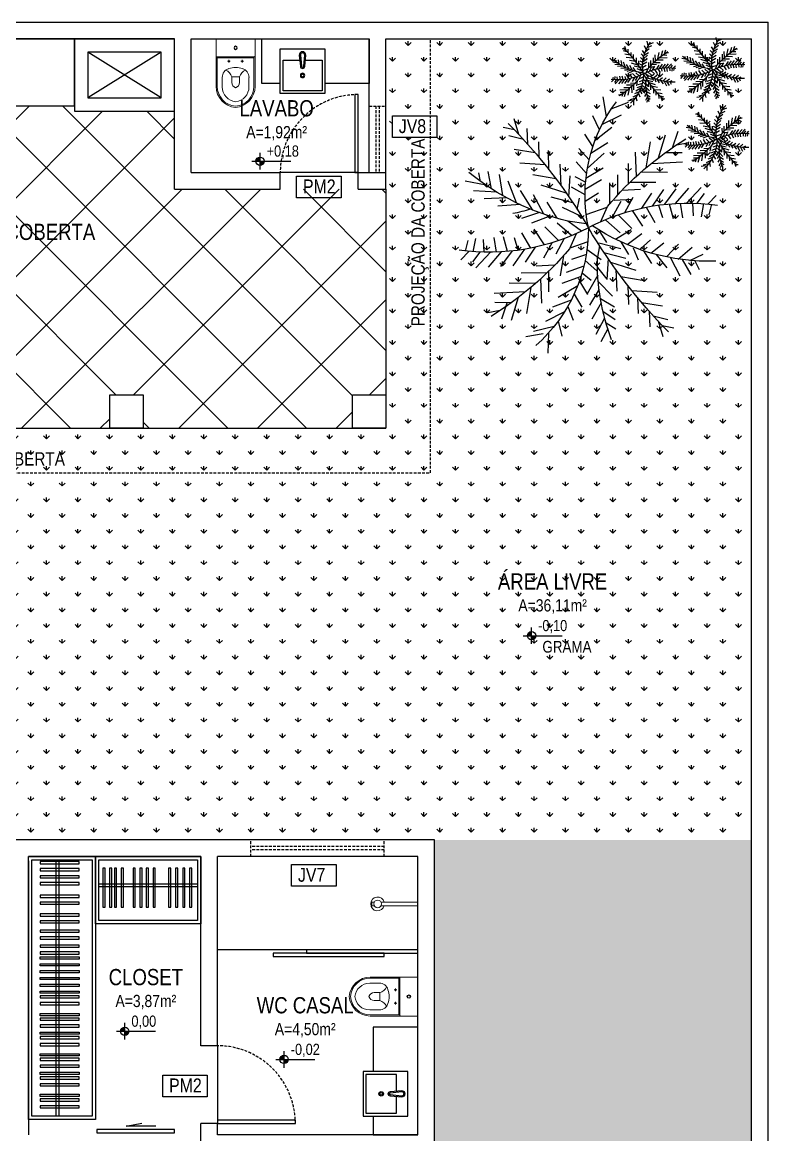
# Model space of a CAD drawing. Header units: millimetres. Extents: x -6300 to 1991, y -4770 to 4545.
# Drawn here: x -1140 to -468, y -2712 to -1712 of the extents above; entities that cross this region are included whole.
import ezdxf
from ezdxf.enums import TextEntityAlignment as Align

# ---------------------------------------------------------------- set-up
doc = ezdxf.new("R2010")
doc.units = ezdxf.units.MM
doc.header["$LTSCALE"] = 20
doc.header["$MEASUREMENT"] = 0
doc.linetypes.add('CONTINU', pattern=[0])
doc.linetypes.add('HIDDEN2', pattern=[0.1875, 0.125, -0.0625])
doc.layers.get('0').update_dxf_attribs({"linetype": 'CONTINUOUS'})
doc.layers.add('E-Lay-9', color=9, linetype='CONTINUOUS', lineweight=9)
doc.layers.add('E-Txt-W', color=7, linetype='CONTINUOUS', lineweight=20)
for name, color, linetype in [('E-txt-g', 3, 'CONTINUOUS'), ('HIDROSSANITÁRIO', 8, 'CONTINUOUS'), ('MOB', 251, 'CONTINUOUS'), ('VE', 118, 'CONTINUOUS')]:
    doc.layers.add(name, color=color, linetype=linetype)
doc.styles.add('F2', font='ARIALN.TTF')
doc.styles.add('REG60', font='romans.shx', dxfattribs={"width": 0.8, "height": 0.15})
doc.styles.add('REG80', font='romans.shx', dxfattribs={"width": 0.8, "height": 0.2})
pattern_1 = [(90, (-158294.171, -6555.51), (-14.1421356, 14.1421356), [3.75, -24.5342713]), (45, (-158294.171, -6555.51), (-14.1421356, 14.1421356), [3.75, -16.25]), (135, (-158294.171, -6555.51), (-14.1421356, -14.1421356), [3.75, -16.25])]

# ---------------------------------------------------------------- blocks, each defined once
blk = doc.blocks.new('CUBA QUADRADA-flat-4-flat-1')
at = {"layer": 'MOB'}
blk.add_lwpolyline([(0, -0.2), (0.4, -0.2), (0.4, 0.2), (0, 0.2)], close=True, dxfattribs=at)
blk.add_lwpolyline([(0.1, -0.025), (0.1, -0.175), (0.375, -0.175), (0.375, 0.175), (0.1, 0.175), (0.1, 0.025)], dxfattribs=at)
for points in [[(0.155, -0.02), (0.055, -0.03, -1), (0.055, 0.03), (0.155, 0.02, -1)], [(0.155, -0.01), (0.055, -0.02, -1), (0.055, 0.02), (0.155, 0.01, -1)]]:
    blk.add_lwpolyline(points, format="xyb", close=True, dxfattribs=at)
for radius in [0.02, 0.0125]:
    blk.add_circle((0.238, 0), radius, dxfattribs=at)
blk = doc.blocks.new('vaso-s')
at = {"color": 8}
for start, end in [(0, 180), (180, 0)]:
    blk.add_arc((0.08, 0), 0.0143, start, end, dxfattribs=at)
at = {"layer": 'E-Lay-9', "color": 8}
for p, q in [((0, 0.17), (0, 0)), ((0.426, 0.175), (0.005, 0.175)), ((0.16, 0.17), (0.16, 0.17)), ((0.16, 0.17), (0.16, 0)), ((0.426, 0.165), (0.165, 0.165)), ((0.17, 0), (0.17, 0.16)), ((0.431, 0.12), (0.346, 0.12)), ((0.213, 0.06), (0.189, 0.06)), ((0.201, 0.048), (0.201, 0.072)), ((0.341, 0.035), (0.341, 0)), ((0.391, 0.035), (0.341, 0.035)), ((0, -0.17), (0, 0)), ((0.16, -0.17), (0.16, 0)), ((0.17, 0), (0.17, -0.16)), ((0.213, -0.06), (0.189, -0.06)), ((0.201, -0.048), (0.201, -0.072)), ((0.341, -0.035), (0.341, 0)), ((0.391, -0.035), (0.341, -0.035)), ((0.426, -0.175), (0.005, -0.175)), ((0.16, -0.17), (0.16, -0.17)), ((0.426, -0.165), (0.165, -0.165)), ((0.431, -0.12), (0.346, -0.12))]:
    blk.add_line(p, q, dxfattribs=at)
for centre in [(0.201, 0.06), (0.201, -0.06)]:
    blk.add_circle(centre, 0.005, dxfattribs=at)
for centre, radius, start, end in [((0.005, 0.17), 0.005, 90, 180), ((0.155, 0.17), 0.005, 0, 90), ((0.165, 0.17), 0.00495, 180, 270), ((0.165, 0.16), 0.00495, 0, 90), ((0.346, 0.038), 0.0825, 90, 163.0355), ((0.426, -0.015), 0.19, 4.5281, 90), ((0.426, -0.015), 0.18, 4.7802, 90), ((0.431, -0.015), 0.135, 6.3794, 90), ((0.518, -0.015), 0.262, 163.0355, 176.7233), ((0.375, 0.136), 0.107, 206.9395, 250.9647), ((0.391, -0.015), 0.05, 17.4576, 90), ((0.518, 0.015), 0.262, 183.2767, 196.9645), ((0.346, -0.038), 0.0825, 196.9645, 270), ((0.375, -0.136), 0.107, 109.0353, 153.0605), ((0.391, 0.015), 0.05, 270, 342.5424), ((0.426, 0.015), 0.19, 270, 355.4719), ((0.426, 0.015), 0.18, 270, 355.2198), ((0.431, 0.015), 0.135, 270, 353.6206), ((0.005, -0.17), 0.005, 180, 270), ((0.155, -0.17), 0.005, 270, 0), ((0.165, -0.17), 0.00495, 90, 180), ((0.165, -0.16), 0.00495, 270, 0)]:
    blk.add_arc(centre, radius, start, end, dxfattribs=at)
blk = doc.blocks.new('TXT-AMB75')
at = {"layer": 'E-txt-g', "style": 'REG80', "width": 0.8, "flags": 8}
blk.add_attdef('TXT', text='', height=0.2, dxfattribs=at).set_placement((0.005, 0.296), align=Align.CENTER)
at = {"layer": 'E-Txt-W', "style": 'REG60', "width": 0.8, "flags": 8}
blk.add_attdef('TXT', text='', height=0.15, dxfattribs=at).set_placement((0.005, 0.027), align=Align.CENTER)
blk = doc.blocks.new('NV')
at = {"color": 4, "linetype": 'ByBlock', "ltscale": 0.5}
for p, q in [((-1.414, -0.142), (-1.414, 0.107)), ((-1.539, -0.018), (-0.953, -0.018))]:
    blk.add_line(p, q, dxfattribs=at)
at = {"color": 4, "ltscale": 2.5}
blk.add_circle((-1.414, -0.018), 0.0622, dxfattribs=at)
at = {"color": 4}
for points in [[(-1.414, -0.018), (-1.458, 0.026), (-1.476, -0.018), (-1.472, 0.006)], [(-1.414, -0.018), (-1.414, 0.045), (-1.458, 0.026), (-1.438, 0.04)], [(-1.414, -0.018), (-1.352, -0.018), (-1.37, -0.062), (-1.357, -0.041)], [(-1.414, -0.018), (-1.37, -0.062), (-1.414, -0.08), (-1.39, -0.075)]]:
    blk.add_solid(points, dxfattribs=at)
at = {"layer": 'E-Txt-W', "color": 4, "ltscale": 2.5, "style": 'F2'}
blk.add_attdef('COTAPISO', (-1.306, 0.073), '', height=0.15, dxfattribs=at)
blk = doc.blocks.new('Chuveiro')
at = {"layer": 'E-Lay-9', "color": 8}
for p, q in [((-0.031, 0.016), (-0.36, 0.016)), ((0.051, 0.016), (0.031, 0.016)), ((0.051, 0.016), (0.051, -0.016)), ((-0.031, -0.016), (-0.36, -0.016)), ((0.051, -0.016), (0.031, -0.016))]:
    blk.add_line(p, q, dxfattribs=at)
blk.add_circle((0, 0), 0.0348, dxfattribs=at)
for centre, radius, start, end in [((0, 0), 0.0624, 194.4775, 165.5225), ((0.009, 0), 0.0444, 339.4266, 20.5734)]:
    blk.add_arc(centre, radius, start, end, dxfattribs=at)
blk = doc.blocks.new('FLOR2')
at = {"layer": 'VE', "color": 8}
for p, q in [((-80.3, 253.3), (-101.6, 282.1)), ((-82.6, 266.8), (-71.8, 290.5)), ((53.7, 258.4), (40.8, 273)), ((53.2, 243.8), (73.7, 286)), ((-74.7, 224.4), (-101.7, 246.3)), ((-77.5, 238.1), (-64.7, 269)), ((52.3, 229.2), (26.3, 258.5)), ((51.1, 215.2), (79.6, 258.5)), ((-69.4, 199.7), (-47.7, 241.3)), ((49.4, 200.4), (16.6, 234.2)), ((48.1, 190.9), (79.6, 229.4)), ((-66.3, 186.3), (-93.5, 208.1)), ((-61.3, 166.2), (-30.7, 213.6)), ((43.9, 166.6), (16.6, 210)), ((197.1, 193.1), (174.8, 202.3)), ((-57.8, 153.1), (-91, 179.1)), ((-50.9, 128.4), (-27.3, 174.9)), ((34.9, 127.8), (16.6, 176)), ((42.1, 157.4), (74.8, 195.4)), ((174.2, 158.1), (152.7, 176.1)), ((187.8, 178.2), (161.1, 191.4)), ((193, 186.4), (218.9, 189.4)), ((-228.8, 121.8), (-258.8, 154)), ((157.5, 136.3), (134.7, 159.9)), ((166, 147.1), (213.3, 152.2)), ((179.9, 166.3), (207.2, 166.2)), ((-248.3, 123.4), (-282.9, 101.8)), ((-195.2, 116.4), (-211.3, 146.7)), ((-157.4, 106.1), (-168.5, 136.9)), ((-128.8, 95.1), (-135.3, 128.2)), ((-45.4, 110.2), (-82.7, 140.9)), ((-39.3, 91.1), (-19.9, 146.4)), ((27.5, 102.9), (6.9, 146.9)), ((30.7, 113.1), (65.1, 137.2)), ((125.4, 100.5), (108.7, 123.5)), ((141.8, 117.9), (121.5, 144.1)), ((150.9, 128.4), (195.6, 131.1)), ((-209.5, 119.1), (-251.1, 97.5)), ((-171.1, 110.4), (-216.8, 98.5)), ((-143, 100.9), (-184.2, 85)), ((-101.1, 81.5), (-107.5, 115.3)), ((-36.3, 82.2), (-75, 107.5)), ((-30.9, 66.6), (-12.1, 113)), ((17.2, 73.9), (2, 112.9)), ((23.1, 89.8), (60.2, 112.9)), ((81.1, 61.1), (66.9, 100.4)), ((105, 81.1), (89.8, 117)), ((134.9, 110.4), (178, 110.1)), ((-110.7, 86.6), (-160.6, 77.4)), ((-91.7, 76.1), (-133.4, 59.7)), ((-84.2, 71.5), (-80.2, 97.5)), ((-61, 55.7), (-56.7, 89.9)), ((-18.6, 33.4), (-9.2, 79.1)), ((54.7, 41.9), (48.8, 84.2)), ((97.7, 74.8), (137.5, 72.5)), ((115.6, 91), (160.4, 89.1)), ((189.8, 32.5), (233.7, 85.8)), ((-71.4, 63.1), (-110.4, 47.3)), ((-25, 50.2), (-47.6, 61.3)), ((-11.4, 15.4), (7.9, 51.4)), ((7.7, 13.9), (7.9, 51.4)), ((28.8, 25.6), (25.9, 67.6)), ((67, 50.6), (105.8, 45.4)), ((127.7, 19.7), (162.5, 64.9)), ((161.6, 26), (195.9, 72.7)), ((228.3, 43.3), (249.4, 72.6)), ((234.1, 50.4), (269.5, 38.8)), ((256.3, 52.6), (276.4, 71.1)), ((-79, 0.2), (-115.2, 27.6)), ((-50.4, 47.4), (-82.6, 34.3)), ((-27.9, 27.5), (-69, 0.4)), ((43.6, 34.6), (82.9, 28.8)), ((103.6, 16.2), (129.9, 47.5)), ((175.1, 28.9), (226.4, 2.4)), ((209.1, 37.6), (258.9, 19.8)), ((-190.4, -16.5), (-241.7, 10.1)), ((-162.2, -10.6), (-203.9, 23.1)), ((-138.3, -6.5), (-174.5, 20.9)), ((-104.1, -2.9), (-140.4, 24.4)), ((-34.8, -7.8), (-70.5, 0.7)), ((17.8, -11.5), (53.6, 12.1)), ((19.5, 20.2), (55.1, 11.7)), ((74.5, 13.1), (115.2, -7.4)), ((122.9, 19), (159.1, -8.4)), ((146.8, 23), (188.6, -10.7)), ((-260.6, -36.3), (-297.5, -24.2)), ((-224.4, -25.1), (-274.3, -7.4)), ((-205.1, -20), (-249, -73.3)), ((-176.9, -13.5), (-211.2, -60.3)), ((-143.1, -7.2), (-177.8, -52.5)), ((-119, -3.8), (-145.3, -35)), ((-90.2, -2.9), (-116.5, -34.1)), ((-59, -22.2), (-98.2, -16.3)), ((-43.8, -14.7), (-40.9, -56.7)), ((-17.4, -15.4), (-5.3, -45.9)), ((32.9, -20.5), (32.1, -58.5)), ((42.4, -25.6), (71.3, -6.3)), ((66.1, -36.8), (101.2, -13.5)), ((88.6, -45.5), (126.2, -21)), ((-271.7, -40.1), (-291.8, -58.6)), ((-243.7, -30.8), (-264.8, -60.1)), ((-82.4, -38.1), (-121.1, -32.9)), ((-96.4, -48.6), (-82.2, -87.9)), ((-70, -29.4), (-64.1, -71.7)), ((5.3, -32.4), (-13.4, -78.7)), ((9.6, -37.7), (32.3, -48.8)), ((54.4, -31.5), (57.1, -66)), ((80.3, -42.5), (81.7, -68.7)), ((98.9, -48.8), (111.9, -80.7)), ((109.3, -51.9), (156.4, -33)), ((143.9, -59.5), (181, -35.7)), ((173.3, -63.2), (215.7, -42.4)), ((212.6, -64.1), (249.1, -34.6)), ((240.1, -54.5), (268.6, -27.6)), ((-113, -62.3), (-152.8, -60)), ((-120.3, -68.7), (-105.1, -104.5)), ((-23.5, -56.8), (-61.5, -71.9)), ((-25.5, -69.9), (-13.5, -100.4)), ((15.6, -54.2), (-3.2, -100.5)), ((21, -69.7), (59.6, -95)), ((50.8, -62.6), (58.9, -94.5)), ((64.2, -73.5), (111.4, -79.4)), ((128.7, -56.7), (141.8, -87.8)), ((159, -61.7), (176, -89.7)), ((198, -64.3), (219.9, -90.7)), ((232.1, -62.8), (267.9, -88.5)), ((-150.3, -97.9), (-193.3, -97.6)), ((-131, -78.5), (-175.7, -76.6)), ((-140.7, -88), (-124, -111.1)), ((-28.9, -84.6), (-68.3, -95.7)), ((23.9, -78.7), (4.6, -133.9)), ((30, -97.7), (67.4, -128.4)), ((74.6, -82.5), (81.9, -127.1)), ((87.1, -94.1), (128.1, -98.7)), ((-166.3, -115.9), (-211, -118.7)), ((-157.1, -105.4), (-136.8, -131.7)), ((-37.2, -114.1), (-68.5, -119.5)), ((-39.9, -122.1), (-27.9, -152.6)), ((-31.5, -100), (-16.7, -124.3)), ((35.5, -115.9), (12, -162.5)), ((101.9, -109), (98.1, -145.2)), ((108.6, -116.2), (149.5, -121.2)), ((-181.4, -134.6), (-228.6, -139.7)), ((-189.5, -145.7), (-168.1, -163.6)), ((-172.9, -123.8), (-150, -147.4)), ((-45.5, -137.8), (-81, -147.5)), ((42.5, -140.6), (75.6, -166.6)), ((120.9, -130.2), (119.1, -162.8)), ((131.2, -142.8), (171.4, -148.5)), ((-195.2, -153.8), (-222.5, -153.8)), ((-203.2, -165.8), (-176.5, -178.9)), ((-59.4, -170.6), (-98.3, -175.1)), ((-50.1, -149.5), (-40.8, -185.5)), ((45.9, -153.7), (15.3, -201.1)), ((137.7, -151.4), (134.9, -176.1)), ((145.5, -162.1), (177.9, -167.4)), ((-208.4, -174), (-234.3, -177)), ((-212.4, -180.7), (-190.1, -189.9)), ((-71.3, -194.2), (-110.7, -203.1)), ((-63.4, -178.9), (-44, -219.3)), ((54.1, -187.2), (32.4, -228.8)), ((50.9, -173.8), (78.2, -195.6)), ((-84.5, -217), (-113.5, -232.1)), ((-75.6, -202), (-60.4, -237.2)), ((59.4, -211.9), (86.4, -233.9)), ((-90.3, -226.2), (-80.6, -245)), ((62.1, -225.6), (49.4, -256.6)), ((64.9, -240.8), (86.2, -269.6)), ((67.3, -254.3), (56.5, -278))]:
    blk.add_line(p, q, dxfattribs=at)
for centre, radius, start, end in [((1087.9, 462.4), 1186.7, 188.516, 202.6061), ((-486.5, 269.5), 540.3, 336.1944, 2.2987), ((-211.8, 435.3), 475.2, 295.4351, 330.987), ((-111.8, 349.6), 262, 304.4561, 313.2891), ((-266.2, -219.1), 342.9, 41.079, 90.2435), ((11.4, 742.8), 732.4, 273.4205, 291.3892), ((-26.8, -730.3), 732.4, 93.4205, 111.3892), ((196.4, -422.9), 475.2, 115.4351, 150.987), ((-481.7, 27.7), 466.5, 321.3423, 356.988), ((200.6, 278.7), 342.9, 232.5988, 281.7634), ((-1103.2, -449.9), 1186.7, 8.516, 22.6061), ((-241, -435.3), 473.3, 32.1218, 54.7349)]:
    blk.add_arc(centre, radius, start, end, dxfattribs=at)

msp = doc.modelspace()

# ---------------------------------------------------------------- hatches: boundary and pattern name
at = {"layer": 'HIDROSSANITÁRIO'}
h = msp.add_hatch(dxfattribs=at)
h.set_pattern_fill('ANSI37,_O', color=8, scale=400, angle=270)
h.set_pattern_definition([(315, (-152262.946, -13121.366), (35.355339, 35.355339), []), (45, (-152262.946, -13121.366), (-35.355339, 35.355339), [])])
h.paths.add_polyline_path([(-1003.283, -1727.168), (-1093.283, -1727.168), (-1093.283, -1792.168), (-1003.283, -1792.168)], flags=17)
h.paths.add_polyline_path([(-1324.716, -1787.168), (-1093.283, -1787.168), (-1093.283, -1727.168), (-1324.716, -1727.168)], flags=16)
h.paths.add_polyline_path([(-1210.161, -1891.348), (-1156.231, -1891.348), (-1156.231, -1868.717), (-1210.161, -1868.717)], flags=24)
h.paths.add_polyline_path([(-1198.139, -1948.13), (-1198.139, -1944.398), (-1199.568, -1944.682), (-1200.779, -1945.491)], flags=24)
h.paths.add_polyline_path([(-1198.139, -1948.13), (-1200.779, -1945.491), (-1201.588, -1946.702), (-1201.872, -1948.13)], flags=24)
h.paths.add_polyline_path([(-1198.139, -1948.13), (-1194.407, -1948.13), (-1194.691, -1949.559), (-1195.5, -1950.769)], flags=24)
h.paths.add_polyline_path([(-1198.139, -1948.13), (-1195.5, -1950.769), (-1196.711, -1951.579), (-1198.139, -1951.863)], flags=24)
edge = h.paths.add_edge_path(flags=16)
edge.add_line((-1198.139, -1955.595), (-1198.139, -1940.665))
edge = h.paths.add_edge_path(flags=16)
edge.add_arc((-1198.139, -1948.13), 3.732, 0, 360)
edge = h.paths.add_edge_path(flags=16)
edge.add_line((-1205.604, -1948.13), (-1170.493, -1948.13))
h.paths.add_polyline_path([(-1195.172, -1949.019), (-1160.172, -1949.019), (-1160.172, -1930.991), (-1195.172, -1930.991)], flags=24)
h.paths.add_polyline_path([(-1296.452, -1912.779), (-1069.94, -1912.779), (-1069.94, -1884.867), (-1296.452, -1884.867)], flags=24)
h.paths.add_polyline_path([(-1217.303, -1932.964), (-1149.089, -1932.964), (-1149.089, -1913.25), (-1217.303, -1913.25)], flags=24)
h.paths.add_polyline_path([(-1483.283, -2077.168), (-1513.283, -2077.168), (-1513.283, -2047.168), (-1483.283, -2047.168)], flags=17)
h.paths.add_polyline_path([(-1264.95, -2077.168), (-1294.95, -2077.168), (-1294.95, -2047.168), (-1264.95, -2047.168)])
h.paths.add_polyline_path([(-1031.617, -2077.168), (-1061.617, -2077.168), (-1061.617, -2047.168), (-1031.617, -2047.168)], flags=17)
h.paths.add_polyline_path([(-813.283, -2077.168), (-843.283, -2077.168), (-843.283, -2047.168), (-813.283, -2047.168)], flags=17)
edge = h.paths.add_edge_path()
edge.add_line((-1513.283, -1727.168), (-1003.283, -1727.168))
edge.add_line((-1003.283, -1727.168), (-1003.283, -1862.168))
edge.add_line((-1003.283, -1862.168), (-813.283, -1862.168))
edge.add_line((-813.283, -1862.168), (-813.283, -2077.168))
edge.add_line((-813.283, -2077.168), (-1513.283, -2077.168))
edge.add_line((-1513.283, -2077.168), (-1513.419, -1727.168))
h.paths.add_polyline_path([(-1346.008, -1906.201), (-1346.008, -1867.983), (-1375.154, -1867.983), (-1375.154, -1906.201)], flags=24)
h.paths.add_polyline_path([(-1346.008, -2077.161), (-1346.008, -2047.863), (-1375.154, -2047.863), (-1375.154, -2077.161)], flags=24)
h.paths.add_polyline_path([(-1429.774, -1913.763), (-1429.774, -1875.545), (-1458.92, -1875.545), (-1458.92, -1913.763)], flags=24)
h.paths.add_polyline_path([(-723.512, -2077.161), (-723.512, -2047.863), (-752.658, -2047.863), (-752.658, -2077.161)], flags=9)
h = msp.add_hatch(dxfattribs=at)
h.set_pattern_fill('GRASS', color=8, scale=20, style=0)
h.set_pattern_definition(pattern_1)
h.paths.add_polyline_path([(-1149.708, -2077.168), (-1149.708, -2447.168), (-484.708, -2447.168), (-484.708, -1727.168), (-813.283, -1727.168), (-813.283, -2077.168)])
h.paths.add_polyline_path([(-682.346, -2263.574), (-682.346, -2259.842), (-683.775, -2260.126), (-684.986, -2260.935)], flags=24)
h.paths.add_polyline_path([(-682.346, -2263.574), (-684.986, -2260.935), (-685.795, -2262.146), (-686.079, -2263.574)], flags=24)
h.paths.add_polyline_path([(-682.346, -2263.574), (-678.614, -2263.574), (-678.898, -2265.002), (-679.707, -2266.213)], flags=24)
h.paths.add_polyline_path([(-682.346, -2263.574), (-679.707, -2266.213), (-680.918, -2267.022), (-682.346, -2267.307)], flags=24)
edge = h.paths.add_edge_path(flags=16)
edge.add_line((-682.346, -2271.039), (-682.346, -2256.109))
edge = h.paths.add_edge_path(flags=16)
edge.add_arc((-682.346, -2263.574), 3.732, 0, 360)
edge = h.paths.add_edge_path(flags=16)
edge.add_line((-689.811, -2263.574), (-654.7, -2263.574))
h.paths.add_polyline_path([(-679.379, -2264.463), (-647.258, -2264.463), (-647.258, -2246.435), (-679.379, -2246.435)], flags=24)
h.paths.add_polyline_path([(-717.203, -2226.741), (-609.619, -2226.741), (-609.619, -2199.187), (-717.203, -2199.187)], flags=24)
h.paths.add_polyline_path([(-697.518, -2247.225), (-629.304, -2247.225), (-629.304, -2227.51), (-697.518, -2227.51)], flags=24)
h.paths.add_polyline_path([(-807.475, -1796.24), (-767.446, -1796.24), (-767.446, -1815.706), (-807.475, -1815.706)], flags=16)
h.paths.add_polyline_path([(-1157.801, -2424.938), (-1127.456, -2424.938), (-1127.456, -2394.751), (-1157.801, -2394.751)], flags=9)
h.paths.add_polyline_path([(-1077.543, -2424.938), (-1037.96, -2424.938), (-1037.96, -2394.751), (-1077.543, -2394.751)], flags=24)
h.paths.add_polyline_path([(-987.801, -2424.938), (-957.456, -2424.938), (-957.456, -2394.751), (-987.801, -2394.751)], flags=24)
h.paths.add_polyline_path([(-894.979, -2424.938), (-855.396, -2424.938), (-855.396, -2394.751), (-894.979, -2394.751)], flags=24)
h.paths.add_polyline_path([(-792.801, -2424.938), (-762.456, -2424.938), (-762.456, -2394.751), (-792.801, -2394.751)], flags=24)
h.paths.add_polyline_path([(-646.886, -2424.938), (-607.302, -2424.938), (-607.302, -2394.751), (-646.886, -2394.751)], flags=24)
h.paths.add_polyline_path([(-1103.457, -2281.881), (-1103.457, -2242.297), (-1133.643, -2242.297), (-1133.643, -2281.881)], flags=24)
h.paths.add_polyline_path([(-675.3, -2281.693), (-625.659, -2281.693), (-625.659, -2265.371), (-675.3, -2265.371)], flags=24)
h.paths.add_polyline_path([(-843.277, -2148.833), (-813.978, -2148.833), (-813.978, -2119.687), (-843.277, -2119.687)], flags=24)
h.paths.add_polyline_path([(-957.056, -2148.833), (-918.838, -2148.833), (-918.838, -2119.687), (-957.056, -2119.687)], flags=24)
h.paths.add_polyline_path([(-1061.61, -2148.833), (-1032.311, -2148.833), (-1032.311, -2119.687), (-1061.61, -2119.687)], flags=24)
h.paths.add_polyline_path([(-679.761, -1921.201), (-679.761, -1882.983), (-708.907, -1882.983), (-708.907, -1921.201)], flags=24)
h.paths.add_polyline_path([(-723.512, -2077.161), (-723.512, -2047.863), (-752.658, -2047.863), (-752.658, -2077.161)], flags=24)
h.paths.add_polyline_path([(-723.512, -1974.303), (-723.512, -1936.084), (-752.658, -1936.084), (-752.658, -1974.303)], flags=24)
h.paths.add_polyline_path([(-723.512, -1869.723), (-723.512, -1840.425), (-752.658, -1840.425), (-752.658, -1869.723)], flags=24)
h.paths.add_polyline_path([(-723.512, -1806.74), (-723.512, -1768.522), (-752.658, -1768.522), (-752.658, -1806.74)], flags=24)
h.paths.add_polyline_path([(-770.436, -1990.051), (-770.436, -1812.151), (-797.657, -1812.151), (-797.657, -1990.051)], flags=24)
h.paths.add_polyline_path([(-799.427, -1765.45), (-799.427, -1735.104), (-829.614, -1735.104), (-829.614, -1765.45)], flags=24)
h.paths.add_polyline_path([(-1275.216, -2118.684), (-1097.316, -2118.684), (-1097.316, -2091.463), (-1275.216, -2091.463)], flags=9)
at = {"layer": 'HIDROSSANITÁRIO', "linetype": 'Continuous'}
h = msp.add_hatch(dxfattribs=at)
h.set_pattern_fill('PATIO3', color=8, scale=60, style=0, pattern_type=2)
h.set_pattern_definition([(243.4349, (-158282.17, -6495.51), (60.0000786, 59.9999495), [20.1246, -114.03948]), (153.4349, (-158270.17, -6501.51), (59.9999495, -60.0000786), [13.41642, -120.74766]), (153.4349, (-158255.17, -6501.51), (59.9999495, -60.0000786), [13.41642, -120.74766]), (243.4349, (-158267.17, -6495.51), (60.0000786, 59.9999495), [6.70818, -127.4559]), (153.4349, (-158240.17, -6501.51), (59.9999495, -60.0000786), [13.41642, -120.74766]), (243.4349, (-158252.17, -6495.51), (60.0000786, 59.9999495), [13.41642, -120.74766]), (158.1986, (-158234.171, -6496.709), (-180.0000164, 59.9999946), [3.23112, -319.87878]), (243.4349, (-158237.17, -6495.51), (60.0000786, 59.9999495), [6.70818, -127.4559]), (154.9831, (-158234.171, -6511.7094), (-779.99997481, 360.000110015), [9.93174, -983.24496]), (63.4349, (-158252.17, -6525.51), (-60.0000786, -59.9999495), [20.1246, -114.03948]), (153.4349, (-158246.17, -6513.51), (59.9999495, -60.0000786), [13.41642, -120.74766]), (63.4349, (-158267.17, -6525.51), (-60.0000786, -59.9999495), [6.70818, -127.4559]), (153.4349, (-158261.17, -6513.51), (59.9999495, -60.0000786), [13.41642, -120.74766]), (153.4349, (-158276.17, -6513.51), (59.9999495, -60.0000786), [13.41642, -120.74766]), (63.4349, (-158282.17, -6525.51), (-60.0000786, -59.9999495), [20.1246, -114.03948]), (63.4349, (-158243.17, -6537.51), (-60.0000786, -59.9999495), [20.1246, -114.03948]), (153.4349, (-158237.17, -6525.51), (59.9999495, -60.0000786), [13.41642, -120.74766]), (153.4349, (-158252.17, -6525.51), (59.9999495, -60.0000786), [13.41642, -120.74766]), (63.4349, (-158273.17, -6537.51), (-60.0000786, -59.9999495), [13.41642, -120.74766]), (153.4349, (-158267.17, -6525.51), (59.9999495, -60.0000786), [13.41642, -120.74766]), (153.4349, (-158282.17, -6525.51), (59.9999495, -60.0000786), [13.41642, -120.74766]), (63.4349, (-158294.17, -6549.51), (-60.0000786, -59.9999495), [20.1246, -114.03948]), (153.4349, (-158234.17, -6534.51), (59.9999495, -60.0000786), [6.70818, -127.4559]), (153.4349, (-158243.17, -6537.51), (59.9999495, -60.0000786), [13.41642, -120.74766]), (153.4349, (-158258.17, -6537.51), (59.9999495, -60.0000786), [13.41642, -120.74766]), (153.4349, (-158273.17, -6537.51), (59.9999495, -60.0000786), [13.41642, -120.74766]), (153.4349, (-158288.17, -6537.51), (59.9999495, -60.0000786), [6.70818, -127.4559]), (153.4349, (-158234.17, -6549.51), (59.9999495, -60.0000786), [13.41642, -120.74766]), (63.4349, (-158252.17, -6555.51), (-60.0000786, -59.9999495), [13.41642, -120.74766]), (153.4349, (-158249.17, -6549.51), (59.9999495, -60.0000786), [13.41642, -120.74766]), (243.4349, (-158276.17, -6543.51), (60.0000786, 59.9999495), [13.41642, -120.74766]), (153.4349, (-158264.17, -6549.51), (59.9999495, -60.0000786), [13.41642, -120.74766]), (153.4349, (-158279.17, -6549.51), (59.9999495, -60.0000786), [13.41642, -120.74766]), (154.9831, (-158285.171, -6501.5094), (-779.99997481, 360.000110015), [9.93174, -983.24496]), (158.1986, (-158291.171, -6513.509), (-180.0000164, 59.9999946), [3.23112, -319.87878]), (243.4349, (-158255.17, -6531.51), (60.0000786, 59.9999495), [20.1246, -114.03948]), (63.4349, (-158261.17, -6513.51), (-60.0000786, -59.9999495), [6.70818, -127.4559])])
h.paths.add_polyline_path([(-2684.708, -3137.168), (-2569.31, -3137.274), (-2569.708, -3137.168), (-2569.718, -2562.24), (-1149.708, -2562.24), (-1149.708, -2447.168), (-1149.708, -2077.168), (-1513.283, -2077.168), (-1516.936, -2117.168), (-1527.283, -2153.485), (-1547.63, -2184.338), (-1580.967, -2217.588), (-1616.68, -2238.198), (-1653.909, -2249.197), (-1676.688, -2251.398), (-2684.708, -2251.398)])
h.paths.add_polyline_path([(-1778.299, -2460.83), (-1730.365, -2488.419), (-1492.577, -2483.052), (-1372.476, -2480.258), (-1336.859, -2469.952), (-1324.644, -2401.076), (-1325.813, -2353.775), (-1336.112, -2321.369), (-1347.614, -2304.043), (-1426.348, -2295.734), (-1653.57, -2292.825), (-1719.591, -2296.372), (-1781.491, -2310.505), (-1785.903, -2344.296), (-1785.833, -2443.473), (-1781.029, -2460.254)], flags=16)
h.paths.add_polyline_path([(-2014.328, -2428.812), (-2014.328, -2425.079), (-2015.756, -2425.364), (-2016.967, -2426.173)], flags=24)
h.paths.add_polyline_path([(-2014.328, -2428.812), (-2016.967, -2426.173), (-2017.776, -2427.384), (-2018.061, -2428.812)], flags=24)
h.paths.add_polyline_path([(-2014.328, -2428.812), (-2010.596, -2428.812), (-2010.88, -2430.24), (-2011.689, -2431.451)], flags=24)
h.paths.add_polyline_path([(-2014.328, -2428.812), (-2011.689, -2431.451), (-2012.9, -2432.26), (-2014.328, -2432.544)], flags=24)
edge = h.paths.add_edge_path(flags=16)
edge.add_line((-2014.328, -2436.277), (-2014.328, -2421.347))
edge = h.paths.add_edge_path(flags=16)
edge.add_arc((-2014.328, -2428.812), 3.732, 0, 360)
edge = h.paths.add_edge_path(flags=16)
edge.add_line((-2021.793, -2428.812), (-1986.681, -2428.812))
h.paths.add_polyline_path([(-2011.361, -2429.701), (-1979.24, -2429.701), (-1979.24, -2411.672), (-2011.361, -2411.672)], flags=24)
h.paths.add_polyline_path([(-2048.842, -2391.397), (-1941.943, -2391.397), (-1941.943, -2368.766), (-2048.842, -2368.766)], flags=24)
h.paths.add_polyline_path([(-2029.499, -2412.463), (-1961.286, -2412.463), (-1961.286, -2392.748), (-2029.499, -2392.748)], flags=24)
h.paths.add_polyline_path([(-2582.402, -2460.827), (-2534.468, -2488.415), (-2296.68, -2483.049), (-2176.579, -2480.255), (-2140.962, -2469.949), (-2128.748, -2401.072), (-2129.916, -2353.772), (-2140.215, -2321.366), (-2151.717, -2304.04), (-2230.452, -2295.731), (-2457.673, -2292.822), (-2523.695, -2296.369), (-2585.594, -2310.502), (-2590.007, -2344.292), (-2589.936, -2443.469), (-2585.132, -2460.25)], flags=16)
h.paths.add_polyline_path([(-2661.5, -2412.762), (-2621.471, -2412.762), (-2621.471, -2432.229), (-2661.5, -2432.229)], flags=16)
h.paths.add_polyline_path([(-2681.202, -2614.344), (-2681.202, -2314.344), (-2684.202, -2314.344), (-2684.202, -2614.344)], flags=16)
h.paths.add_polyline_path([(-2681.202, -3064.709), (-2681.202, -2714.344), (-2684.202, -2714.344), (-2684.202, -3064.709)], flags=16)
h.paths.add_polyline_path([(-2661.5, -2829.146), (-2621.471, -2829.146), (-2621.471, -2848.613), (-2661.5, -2848.613)], flags=16)
h.paths.add_polyline_path([(-2039.604, -2472.32), (-1931.699, -2472.32), (-1931.699, -2451.877), (-2039.604, -2451.877)], flags=24)
h.paths.add_polyline_path([(-2052.038, -2455.539), (-1906.714, -2455.539), (-1906.714, -2439.217), (-2052.038, -2439.217)], flags=24)
h.paths.add_polyline_path([(-1275.216, -2118.684), (-1097.316, -2118.684), (-1097.316, -2091.463), (-1275.216, -2091.463)], flags=9)
at = {"layer": 'HIDROSSANITÁRIO'}
h = msp.add_hatch(dxfattribs=at)
h.set_pattern_fill('GRASS', color=8, scale=20, style=0)
h.set_pattern_definition(pattern_1)
h.paths.add_polyline_path([(-1014.708, -3662.168), (-769.708, -3662.168), (-769.708, -2447.168), (-484.708, -2447.168), (-484.708, -3797.168), (-1014.708, -3797.168)])
h.paths.add_polyline_path([(-761.03, -3559.14), (-721.001, -3559.14), (-721.001, -3578.607), (-761.03, -3578.607)], flags=16)
h.paths.add_polyline_path([(-761.909, -3311.468), (-721.88, -3311.468), (-721.88, -3330.934), (-761.909, -3330.934)], flags=16)
h.paths.add_polyline_path([(-633.514, -3220.209), (-633.514, -3216.476), (-634.943, -3216.761), (-636.154, -3217.57)], flags=24)
h.paths.add_polyline_path([(-633.514, -3220.209), (-636.154, -3217.57), (-636.963, -3218.781), (-637.247, -3220.209)], flags=24)
h.paths.add_polyline_path([(-633.514, -3220.209), (-629.782, -3220.209), (-630.066, -3221.637), (-630.875, -3222.848)], flags=24)
h.paths.add_polyline_path([(-633.514, -3220.209), (-630.875, -3222.848), (-632.086, -3223.657), (-633.514, -3223.941)], flags=24)
edge = h.paths.add_edge_path(flags=16)
edge.add_line((-633.514, -3227.674), (-633.514, -3212.744))
edge = h.paths.add_edge_path(flags=16)
edge.add_arc((-633.514, -3220.209), 3.732, 0, 360)
edge = h.paths.add_edge_path(flags=16)
edge.add_line((-640.979, -3220.209), (-605.868, -3220.209))
h.paths.add_polyline_path([(-630.547, -3221.098), (-598.426, -3221.098), (-598.426, -3203.069), (-630.547, -3203.069)], flags=24)
h.paths.add_polyline_path([(-654.764, -3183.901), (-574.395, -3183.901), (-574.395, -3159.942), (-654.764, -3159.942)], flags=24)
h.paths.add_polyline_path([(-648.686, -3203.86), (-580.472, -3203.86), (-580.472, -3184.145), (-648.686, -3184.145)], flags=24)
h.paths.add_polyline_path([(-761.909, -2939.684), (-721.88, -2939.684), (-721.88, -2959.15), (-761.909, -2959.15)], flags=16)
h.paths.add_polyline_path([(-639.42, -3441.608), (-599.837, -3441.608), (-599.837, -3411.421), (-639.42, -3411.421)], flags=24)
h.paths.add_polyline_path([(-626.468, -3238.328), (-576.827, -3238.328), (-576.827, -3222.006), (-626.468, -3222.006)], flags=24)

# ---------------------------------------------------------------- linework, layer by layer
at = {"layer": 'HIDROSSANITÁRIO', "color": 8, "linetype": 'Continuous'}
for p, q in [((-2719.708, -1712.168), (-469.708, -1712.168)), ((-469.708, -3812.168), (-469.708, -1712.168)), ((-1483.283, -1727.168), (-1003.283, -1727.168)), ((-1483.283, -1727.168, -24.654), (-1003.283, -1727.168, -24.654)), ((-1003.283, -1862.168, -24.654), (-1003.283, -1727.168, -24.654)), ((-988.283, -1727.168), (-828.283, -1727.168)), ((-988.283, -1727.168, -24.654), (-828.283, -1727.168, -24.654)), ((-988.283, -1847.168, -24.654), (-988.283, -1727.168, -24.654)), ((-828.283, -1847.168, -24.654), (-828.283, -1727.168, -24.654)), ((-813.283, -1727.168), (-484.708, -1727.168)), ((-813.283, -1862.168, -24.654), (-813.283, -1727.168, -24.654)), ((-484.708, -3797.168), (-484.708, -1727.168)), ((-988.283, -1847.168, -24.654), (-908.283, -1847.168, -24.654)), ((-908.283, -1862.168, -24.654), (-908.283, -1847.168, -24.654)), ((-838.283, -1847.168, -24.654), (-828.283, -1847.168, -24.654)), ((-838.283, -1862.168, -24.654), (-838.283, -1847.168, -24.654)), ((-828.283, -1847.168, -32.775), (-813.283, -1847.168, -32.775)), ((-1003.283, -1862.168, -24.654), (-908.283, -1862.168, -24.654)), ((-838.283, -1862.168, -24.654), (-813.283, -1862.168, -24.654)), ((-1513.283, -2077.168, -24.654), (-813.283, -2077.168, -24.654)), ((-769.708, -2447.168), (-1149.708, -2447.168)), ((-769.708, -2874.543, 182.961), (-769.708, -2447.168, 182.961)), ((-769.708, -2874.543), (-769.708, -2447.168)), ((-979.708, -2462.168), (-1134.708, -2462.168)), ((-1134.708, -2465.809), (-1134.708, -2712.168)), ((-979.708, -2632.168), (-979.708, -2462.168)), ((-784.708, -2462.168), (-964.708, -2462.168)), ((-964.708, -2632.168), (-964.708, -2462.168)), ((-784.708, -2712.168), (-784.708, -2462.168)), ((-784.708, -2545.931), (-964.708, -2545.931)), ((-769.708, -2712.168, 182.961), (-769.708, -2577.168, 182.961)), ((-964.708, -2632.168), (-979.708, -2632.168)), ((-964.708, -2632.168), (-964.708, -2700.668)), ((-979.708, -2727.168), (-979.708, -2702.168)), ((-964.708, -2702.168), (-979.708, -2702.168)), ((-964.708, -2712.168), (-964.708, -2702.168)), ((-784.708, -2712.168), (-964.708, -2712.168))]:
    msp.add_line(p, q, dxfattribs=at)
at = {"layer": 'HIDROSSANITÁRIO', "color": 8, "linetype": 'HIDDEN2'}
for p, q in [((-773.283, -2117.168, -24.654), (-773.283, -1727.168, -24.654)), ((-828.283, -1787.545, -32.775), (-813.283, -1787.545, -32.775)), ((-822.283, -1787.545, -32.775), (-822.283, -1847.168, -32.775)), ((-819.283, -1787.545, 79.418), (-819.283, -1847.168, 83.753)), ((-1553.283, -2117.168, -24.654), (-773.283, -2117.168, -24.654)), ((-934.708, -2462.168), (-934.708, -2447.168)), ((-814.708, -2462.168), (-814.708, -2447.168)), ((-814.708, -2453.168), (-934.708, -2453.168)), ((-814.708, -2456.168), (-934.708, -2456.168))]:
    msp.add_line(p, q, dxfattribs=at)
at = {"layer": 'HIDROSSANITÁRIO', "color": 8}
for p, q in [((-1015.283, -1739.168, -24.654), (-1081.283, -1780.168, -24.654)), ((-1015.283, -1780.168, -24.654), (-1081.283, -1739.168, -24.654)), ((-838.283, -1847.168, -24.654), (-908.283, -1847.168, -24.654))]:
    msp.add_line(p, q, dxfattribs=at)
at = {"layer": 'HIDROSSANITÁRIO', "color": 8, "linetype": 'CONTINU'}
msp.add_line((-813.283, -1862.168, -24.654), (-813.283, -2077.168, -24.654), dxfattribs=at)
at = {"layer": 'HIDROSSANITÁRIO', "color": 8, "ltscale": 0.5}
for p, q in [((-1109.974, -2465.168), (-1109.974, -2695.527)), ((-1107.474, -2465.168), (-1107.474, -2695.527)), ((-982.708, -2486.902), (-1071.314, -2486.902)), ((-982.708, -2489.402), (-1071.314, -2489.402))]:
    msp.add_line(p, q, dxfattribs=at)
at = {"layer": 'HIDROSSANITÁRIO', "color": 8, "linetype": 'CONTINU', "elevation": -24.654}
for points in [[(-1324.716, -1787.168), (-1093.283, -1787.168), (-1093.283, -1727.168), (-1324.716, -1727.168)], [(-1003.283, -1727.168), (-1093.283, -1727.168), (-1093.283, -1792.168), (-1003.283, -1792.168)], [(-1015.283, -1739.168), (-1081.283, -1739.168), (-1081.283, -1780.168), (-1015.283, -1780.168)]]:
    msp.add_lwpolyline(points, close=True, dxfattribs=at)
at = {"layer": 'HIDROSSANITÁRIO', "color": 8, "linetype": 'Continuous'}
for points, elevation in [([(-908.225, -1767.168), (-924.999, -1767.168), (-924.999, -1727.168), (-828.283, -1727.168), (-828.283, -1767.168), (-868.225, -1767.168)], 768.123), ([(-1020.289, -2704.493), (-1046.876, -2704.493), (-1032.828, -2701.718)], 182.961)]:
    msp.add_lwpolyline(points, dxfattribs=dict(at, elevation=elevation))
at = {"layer": 'HIDROSSANITÁRIO', "color": 8}
for points, elevation in [([(-838.283, -1847.168), (-838.283, -1777.168), (-841.283, -1777.168), (-841.283, -1847.168)], -27.714), ([(-898.121, -2469.206), (-858.092, -2469.206), (-858.092, -2488.673), (-898.121, -2488.673)], 365.922), ([(-1013.993, -2658.521), (-973.964, -2658.521), (-973.964, -2677.988), (-1013.993, -2677.988)], 182.961)]:
    msp.add_lwpolyline(points, close=True, dxfattribs=dict(at, elevation=elevation))
for points in [[(-807.475, -1796.24), (-767.446, -1796.24), (-767.446, -1815.706), (-807.475, -1815.706)], [(-893.615, -1850.421), (-853.586, -1850.421), (-853.586, -1869.887), (-893.615, -1869.887)], [(-1074.314, -2462.168), (-1074.314, -2698.527), (-1134.708, -2698.527), (-1134.708, -2462.168)], [(-1077.314, -2465.168), (-1077.314, -2695.527), (-1131.708, -2695.527), (-1131.708, -2465.168)], [(-979.708, -2522.562), (-1074.314, -2522.562), (-1074.314, -2462.168), (-979.708, -2462.168)], [(-982.708, -2519.562), (-1071.314, -2519.562), (-1071.314, -2465.168), (-982.708, -2465.168)], [(-814.708, -2548.931), (-914.616, -2548.931), (-914.616, -2551.931), (-814.708, -2551.931)], [(-784.708, -2545.931), (-884.616, -2545.931), (-884.616, -2548.931), (-784.708, -2548.931)]]:
    msp.add_lwpolyline(points, close=True, dxfattribs=at)
at = {"layer": 'HIDROSSANITÁRIO', "color": 8, "linetype": 'Continuous'}
for points, elevation in [([(-1031.617, -2077.168), (-1061.617, -2077.168), (-1061.617, -2047.168), (-1031.617, -2047.168)], -24.654), ([(-813.283, -2077.168), (-843.283, -2077.168), (-843.283, -2047.168), (-813.283, -2047.168)], -390.576), ([(-1073.261, -2710.499), (-1003.261, -2710.499), (-1003.261, -2707.499), (-1073.261, -2707.499)], 182.961)]:
    msp.add_lwpolyline(points, close=True, dxfattribs=dict(at, elevation=elevation))
at = {"layer": 'HIDROSSANITÁRIO', "color": 8, "ltscale": 0.5}
for points in [[(-1089.25, -2468.649), (-1089.25, -2466.649), (-1124.25, -2466.649), (-1124.25, -2468.649)], [(-1089.25, -2474.806), (-1089.25, -2472.806), (-1124.25, -2472.806), (-1124.25, -2474.806)], [(-1089.25, -2481.31), (-1089.25, -2479.31), (-1124.25, -2479.31), (-1124.25, -2481.31)], [(-1067.872, -2507.626), (-1065.872, -2507.626), (-1065.872, -2472.626), (-1067.872, -2472.626)], [(-1061.716, -2507.626), (-1059.716, -2507.626), (-1059.716, -2472.626), (-1061.716, -2472.626)], [(-1057.444, -2507.626), (-1055.444, -2507.626), (-1055.444, -2472.626), (-1057.444, -2472.626)], [(-1051.288, -2507.626), (-1049.288, -2507.626), (-1049.288, -2472.626), (-1051.288, -2472.626)], [(-1040.644, -2507.626), (-1038.644, -2507.626), (-1038.644, -2472.626), (-1040.644, -2472.626)], [(-1034.488, -2507.626), (-1032.488, -2507.626), (-1032.488, -2472.626), (-1034.488, -2472.626)], [(-1028.846, -2507.626), (-1026.846, -2507.626), (-1026.846, -2472.626), (-1028.846, -2472.626)], [(-1022.69, -2507.626), (-1020.69, -2507.626), (-1020.69, -2472.626), (-1022.69, -2472.626)], [(-1008.646, -2507.626), (-1006.646, -2507.626), (-1006.646, -2472.626), (-1008.646, -2472.626)], [(-1002.49, -2507.626), (-1000.49, -2507.626), (-1000.49, -2472.626), (-1002.49, -2472.626)], [(-995.986, -2507.626), (-993.986, -2507.626), (-993.986, -2472.626), (-995.986, -2472.626)], [(-989.83, -2507.626), (-987.83, -2507.626), (-987.83, -2472.626), (-989.83, -2472.626)], [(-1089.25, -2487.466), (-1089.25, -2485.466), (-1124.25, -2485.466), (-1124.25, -2487.466)], [(-1089.25, -2498.84), (-1089.25, -2496.84), (-1124.25, -2496.84), (-1124.25, -2498.84)], [(-1089.25, -2504.997), (-1089.25, -2502.997), (-1124.25, -2502.997), (-1124.25, -2504.997)], [(-1089.25, -2515.64), (-1089.25, -2513.64), (-1124.25, -2513.64), (-1124.25, -2515.64)], [(-1089.25, -2521.796), (-1089.25, -2519.796), (-1124.25, -2519.796), (-1124.25, -2521.796)], [(-1089.25, -2530.212), (-1089.25, -2528.212), (-1124.25, -2528.212), (-1124.25, -2530.212)], [(-1089.25, -2536.369), (-1089.25, -2534.369), (-1124.25, -2534.369), (-1124.25, -2536.369)], [(-1089.25, -2543.676), (-1089.25, -2541.676), (-1124.25, -2541.676), (-1124.25, -2543.676)], [(-1089.25, -2549.832), (-1089.25, -2547.832), (-1124.25, -2547.832), (-1124.25, -2549.832)], [(-1089.25, -2552.27), (-1089.25, -2554.27), (-1124.25, -2554.27), (-1124.25, -2552.27)], [(-1089.25, -2558.426), (-1089.25, -2560.426), (-1124.25, -2560.426), (-1124.25, -2558.426)], [(-1089.25, -2564.583), (-1089.25, -2566.583), (-1124.25, -2566.583), (-1124.25, -2564.583)], [(-1089.25, -2570.739), (-1089.25, -2572.739), (-1124.25, -2572.739), (-1124.25, -2570.739)], [(-1089.25, -2576.895), (-1089.25, -2578.895), (-1124.25, -2578.895), (-1124.25, -2576.895)], [(-1089.25, -2583.051), (-1089.25, -2585.051), (-1124.25, -2585.051), (-1124.25, -2583.051)], [(-1089.25, -2589.151), (-1089.25, -2587.151), (-1124.25, -2587.151), (-1124.25, -2589.151)], [(-1089.25, -2595.308), (-1089.25, -2593.308), (-1124.25, -2593.308), (-1124.25, -2595.308)], [(-1089.25, -2603.141), (-1089.25, -2605.141), (-1124.25, -2605.141), (-1124.25, -2603.141)], [(-1089.25, -2609.241), (-1089.25, -2607.241), (-1124.25, -2607.241), (-1124.25, -2609.241)], [(-1089.25, -2615.397), (-1089.25, -2613.397), (-1124.25, -2613.397), (-1124.25, -2615.397)], [(-1089.25, -2619.884), (-1089.25, -2621.884), (-1124.25, -2621.884), (-1124.25, -2619.884)], [(-1089.25, -2625.983), (-1089.25, -2623.983), (-1124.25, -2623.983), (-1124.25, -2625.983)], [(-1089.25, -2632.14), (-1089.25, -2630.14), (-1124.25, -2630.14), (-1124.25, -2632.14)], [(-1089.25, -2639.302), (-1089.25, -2641.302), (-1124.25, -2641.302), (-1124.25, -2639.302)], [(-1089.25, -2645.402), (-1089.25, -2643.402), (-1124.25, -2643.402), (-1124.25, -2645.402)], [(-1089.25, -2651.558), (-1089.25, -2649.558), (-1124.25, -2649.558), (-1124.25, -2651.558)], [(-1089.25, -2656.045), (-1089.25, -2658.045), (-1124.25, -2658.045), (-1124.25, -2656.045)], [(-1089.25, -2662.144), (-1089.25, -2660.144), (-1124.25, -2660.144), (-1124.25, -2662.144)], [(-1089.25, -2668.301), (-1089.25, -2666.301), (-1124.25, -2666.301), (-1124.25, -2668.301)], [(-1089.25, -2675.802), (-1089.25, -2677.802), (-1124.25, -2677.802), (-1124.25, -2675.802)], [(-1089.25, -2681.902), (-1089.25, -2679.902), (-1124.25, -2679.902), (-1124.25, -2681.902)], [(-1089.25, -2688.058), (-1089.25, -2686.058), (-1124.25, -2686.058), (-1124.25, -2688.058)]]:
    msp.add_lwpolyline(points, close=True, dxfattribs=at)
at = {"layer": 'HIDROSSANITÁRIO', "color": 8}
msp.add_lwpolyline([(-824.708, -2695.395), (-824.708, -2712.168), (-784.708, -2712.168), (-784.708, -2615.453), (-824.708, -2615.453), (-824.708, -2655.395)], dxfattribs=at)
at = {"layer": 'HIDROSSANITÁRIO', "color": 8, "linetype": 'Continuous'}
msp.add_lwpolyline([(-964.708, -2702.168), (-894.708, -2702.168), (-894.708, -2699.168), (-964.708, -2699.168)], close=True, dxfattribs=at)
at = {"layer": 'HIDROSSANITÁRIO', "color": 8, "linetype": 'HIDDEN2'}
for centre, start, end in [((-838.283, -1847.168, -27.714), 90, 180), ((-964.708, -2702.168), 0, 90)]:
    msp.add_arc(centre, 70, start, end, dxfattribs=at)

# ---------------------------------------------------------------- block references
at = {"layer": 'HIDROSSANITÁRIO', "color": 8, "ltscale": 0.35, "extrusion": (0, 0, -1), "rotation": 306.8674586725334}
for p, xscale, yscale, zscale in [((581.639, -1759.516), 0.1015840794525151, 0.1015840794525151, -0.1015840794525151), ((519.551, -1756.335), 0.1015840794525151, 0.1015840794525151, -0.1015840794525151), ((631.035, -1900.821), 0.4063363178100604, 0.4063363178100604, -0.4063363178100604), ((515.571, -1818.355), 0.1015840794525151, 0.1015840794525151, -0.1015840794525151)]:
    msp.add_blockref('FLOR2', p, dxfattribs=dict(at, xscale=xscale, yscale=yscale, zscale=zscale))
at = {"layer": 'HIDROSSANITÁRIO', "color": 8, "yscale": 100, "zscale": 100}
for name, p, xscale, rotation in [('vaso-s', (-948.421, -1727.168, 768.123), 100, 270), ('CUBA QUADRADA-flat-4-flat-1', (-888.225, -1736.168, 560.684), -100, 90), ('CUBA QUADRADA-flat-4-flat-1', (-793.708, -2675.395), 100, 180)]:
    msp.add_blockref(name, p, dxfattribs=dict(at, xscale=xscale, rotation=rotation))
at = {"layer": 'HIDROSSANITÁRIO', "color": 8}
ref = msp.add_blockref('TXT-AMB75', (-911.949, -1818.391, -24.654), dxfattribs=dict(at, xscale=72.9, yscale=72.9, zscale=72.9))
ref.add_attrib('TXT', 'LAVABO', dxfattribs={"layer": 'E-txt-g', "color": 2, "height": 14.58, "style": 'F2'}).set_placement((-911.551, -1796.781, -24.654), align=Align.CENTER)
ref.add_attrib('TXT', 'A=1,92m²', dxfattribs={"layer": 'E-Txt-W', "height": 10.935, "style": 'F2'}).set_placement((-911.551, -1816.418, -24.654), align=Align.CENTER)
ref = msp.add_blockref('NV', (-841.638, -1835.972, -24.654), dxfattribs=dict(at, xscale=60, yscale=60, zscale=60))
ref.add_attrib('COTAPISO', '+0,18', (-920.522, -1832.939, -24.654), dxfattribs={"layer": 'E-Txt-W', "color": 4, "ltscale": 2.5, "height": 10, "style": 'F2'})
ref = msp.add_blockref('TXT-AMB75', (-1183.594, -1929.488, -24.654), dxfattribs=dict(at, xscale=72.9, yscale=72.9, zscale=72.9))
ref.add_attrib('TXT', 'ÁREA DE LAZER COBERTA', dxfattribs={"layer": 'E-txt-g', "color": 2, "height": 14.58, "style": 'F2'}).set_placement((-1183.196, -1907.878, -24.654), align=Align.CENTER)
ref.add_attrib('TXT', 'A=21,93m²', dxfattribs={"layer": 'E-Txt-W', "height": 10.935, "style": 'F2'}).set_placement((-1183.196, -1927.515, -24.654), align=Align.CENTER)
ref = msp.add_blockref('TXT-AMB75', (-663.809, -2243.749, 182.961), dxfattribs=dict(at, xscale=72.9, yscale=72.9, zscale=72.9))
ref.add_attrib('TXT', 'ÁREA LIVRE', dxfattribs={"layer": 'E-txt-g', "color": 2, "height": 14.58, "style": 'F2'}).set_placement((-663.411, -2222.139, 182.961), align=Align.CENTER)
ref.add_attrib('TXT', 'A=36,11m²', dxfattribs={"layer": 'E-Txt-W', "height": 10.935, "style": 'F2'}).set_placement((-663.411, -2241.776, 182.961), align=Align.CENTER)
ref = msp.add_blockref('NV', (-597.49, -2262.513, 182.961), dxfattribs=dict(at, xscale=60, yscale=60, zscale=60))
ref.add_attrib('COTAPISO', '-0,10', (-676.375, -2259.48, 182.961), dxfattribs={"layer": 'E-Txt-W', "color": 4, "ltscale": 2.5, "height": 10, "style": 'F2'})
at = {"layer": 'HIDROSSANITÁRIO', "color": 8, "xscale": -100, "yscale": 100, "zscale": 100}
for name, p in [('Chuveiro', (-820.75, -2504.681)), ('vaso-s', (-784.708, -2587.948))]:
    msp.add_blockref(name, p, dxfattribs=at)
at = {"layer": 'HIDROSSANITÁRIO', "color": 8}
ref = msp.add_blockref('TXT-AMB75', (-1029.552, -2599.345, 182.961), dxfattribs=dict(at, xscale=72.9, yscale=72.9, zscale=72.9))
ref.add_attrib('TXT', 'CLOSET', dxfattribs={"layer": 'E-txt-g', "color": 2, "height": 14.58, "style": 'F2'}).set_placement((-1029.154, -2577.735, 182.961), align=Align.CENTER)
ref.add_attrib('TXT', 'A=3,87m²', dxfattribs={"layer": 'E-Txt-W', "height": 10.935, "style": 'F2'}).set_placement((-1029.154, -2597.372, 182.961), align=Align.CENTER)
ref = msp.add_blockref('TXT-AMB75', (-886.269, -2624.672, 182.961), dxfattribs=dict(at, xscale=72.9, yscale=72.9, zscale=72.9))
ref.add_attrib('TXT', 'WC CASAL', dxfattribs={"layer": 'E-txt-g', "color": 2, "height": 14.58, "style": 'F2'}).set_placement((-885.87, -2603.062, 182.961), align=Align.CENTER)
ref.add_attrib('TXT', 'A=4,50m²', dxfattribs={"layer": 'E-Txt-W', "height": 10.935, "style": 'F2'}).set_placement((-885.87, -2622.699, 182.961), align=Align.CENTER)
ref = msp.add_blockref('NV', (-963.233, -2618.109, 182.961), dxfattribs=dict(at, xscale=60, yscale=60, zscale=60))
ref.add_attrib('COTAPISO', '0,00', (-1042.117, -2615.076, 182.961), dxfattribs={"layer": 'E-Txt-W', "color": 4, "ltscale": 2.5, "height": 10, "style": 'F2'})
ref = msp.add_blockref('NV', (-819.95, -2643.436, 182.961), dxfattribs=dict(at, xscale=60, yscale=60, zscale=60))
ref.add_attrib('COTAPISO', '-0,02', (-898.834, -2640.403, 182.961), dxfattribs={"layer": 'E-Txt-W', "color": 4, "ltscale": 2.5, "height": 10, "style": 'F2'})

# ---------------------------------------------------------------- texts
at = {"layer": 'HIDROSSANITÁRIO', "color": 8, "style": 'F2'}
msp.add_text('JV8', height=12.4603, dxfattribs=at).set_placement((-801.721, -1799.318), align=Align.TOP_LEFT)
msp.add_text('PROJEÇÃO DA COBERTA', height=12, rotation=90, dxfattribs=at).set_placement((-778.411, -1985.514, -24.654))
at = {"layer": 'HIDROSSANITÁRIO', "color": 8, "linetype": 'Continuous', "style": 'F2'}
for s, p in [('PM2', (-887.861, -1853.499)), ('JV7', (-892.367, -2472.284, 365.922)), ('PM2', (-1008.239, -2661.599, 182.961))]:
    msp.add_text(s, height=12.4603, dxfattribs=at).set_placement(p, align=Align.TOP_LEFT)
at = {"layer": 'HIDROSSANITÁRIO', "color": 8, "style": 'F2'}
for s, height, p in [('PROJEÇÃO DA COBERTA', 12, (-1270.679, -2110.709, -24.654)), ('GRAMA', 10.5158, (-672.58, -2278.793))]:
    msp.add_text(s, height=height, dxfattribs=at).set_placement(p)

doc.saveas('drawing.dxf')
